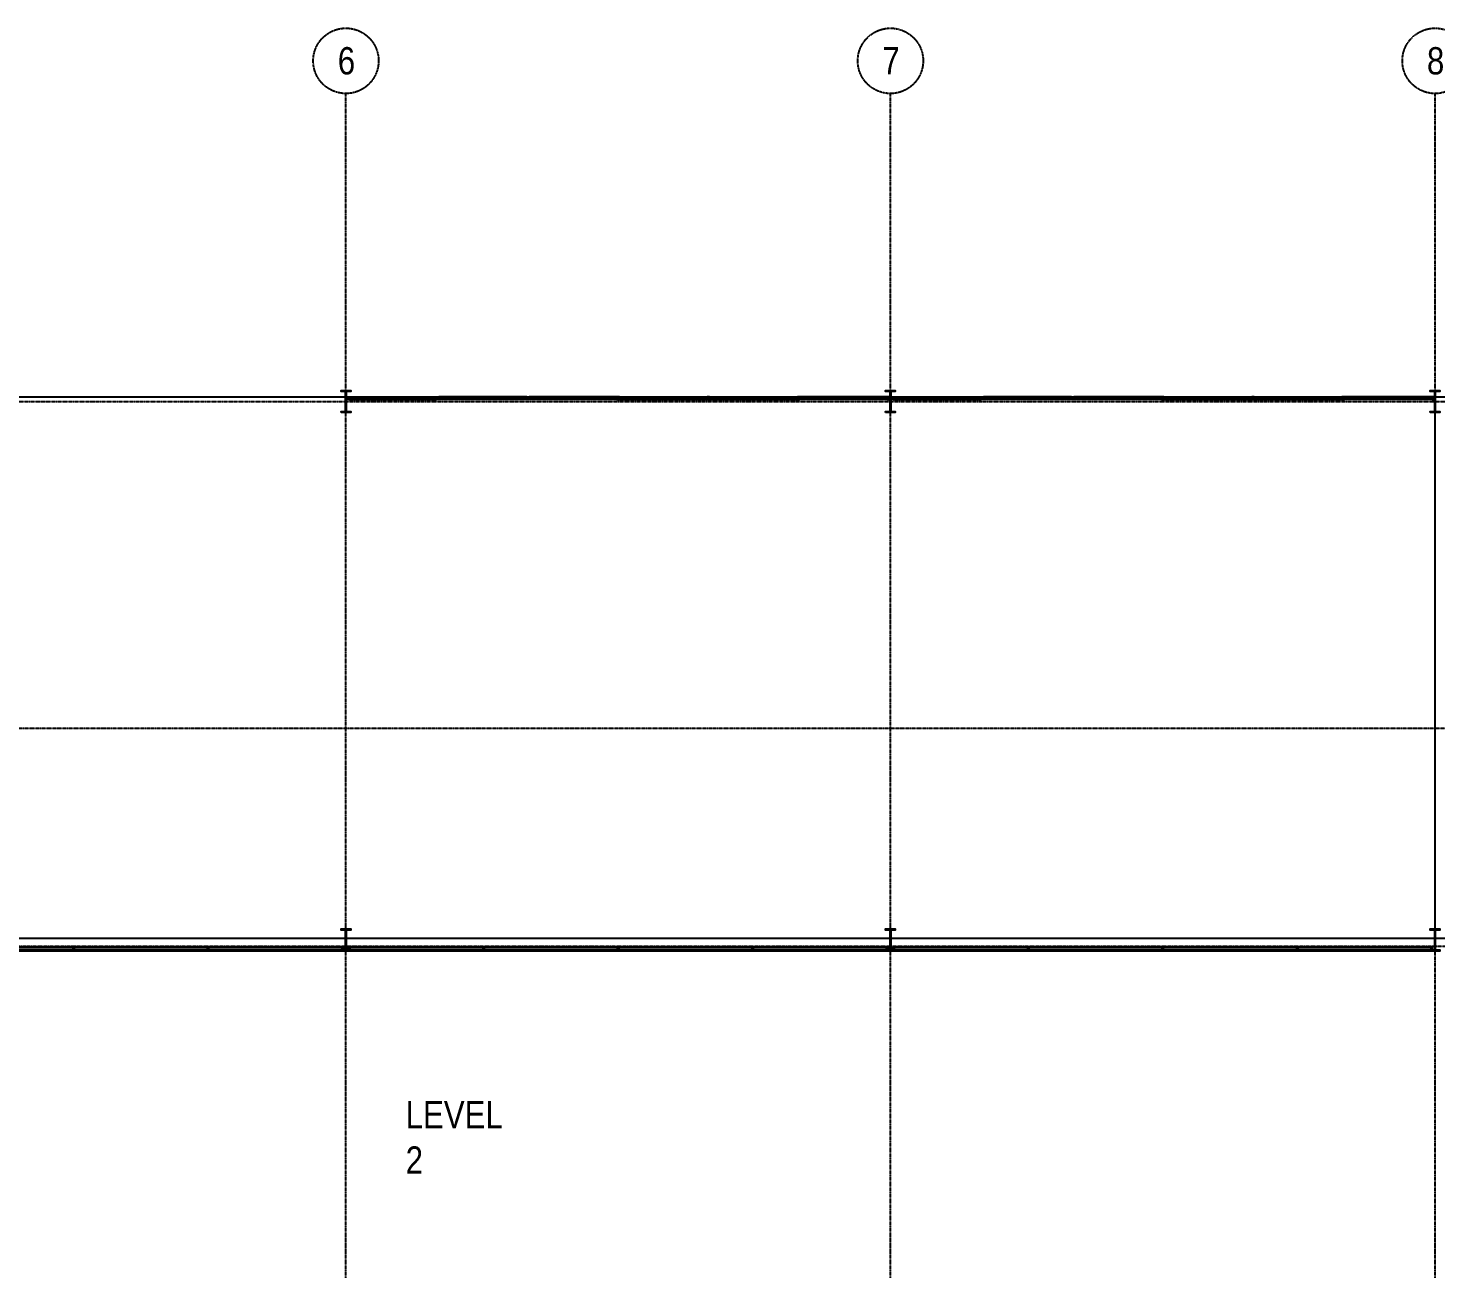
# Model space of a CAD drawing. Extents: x 0 to 163200, y -20682 to 90307.
# Drawn here: x 80980 to 106829, y -18612 to 4326 of the extents above; entities that cross this region are included whole.
import ezdxf

# ---------------------------------------------------------------- set-up
doc = ezdxf.new("R2010")
doc.units = 0
doc.header["$LTSCALE"] = 8
doc.header["$MEASUREMENT"] = 0
doc.linetypes.add('CENTER', pattern=[2, 1.25, -0.25, 0.25, -0.25])
for name, color, linetype in [('A-GLASS', 5, 'CONTINUOUS'), ('A-MULLIONS', 5, 'CONTINUOUS'), ('A-STEEL', 5, 'CONTINUOUS'), ('GRID', 5, 'CENTER'), ('TXT-50', 5, 'CONTINUOUS')]:
    doc.layers.add(name, color=color, linetype=linetype)
doc.styles.add('TXT-50-$100', font='ARIALN.TTF', dxfattribs={"height": 500})

# ---------------------------------------------------------------- blocks, each defined once
blk = doc.blocks.new('410X60')
at = {"layer": 'A-STEEL'}
blk.add_lwpolyline([(203, -89), (183, -89), (183, -5), (-183, -5), (-183, -89), (-203, -89), (-203, 89), (-183, 89), (-183, 5), (183, 5), (183, 89), (203, 89)], close=True, dxfattribs=at)
blk = doc.blocks.new('INT-GLAZ')
at = {"layer": 'A-GLASS'}
for p, q in [((-22.5, 0), (-1634.5, 0)), ((-22.5, -22.5), (-1634.5, -22.5)), ((-22.5, -45), (-1634.5, -45))]:
    blk.add_line(p, q, dxfattribs=at)
at = {"layer": 'A-MULLIONS'}
blk.add_line((0, 0), (0, -45), dxfattribs=at)
blk.add_lwpolyline([(22.5, -45), (-22.5, -45), (-22.5, 0), (22.5, 0)], close=True, dxfattribs=at)
blk = doc.blocks.new('INT-GLAZ-MOD')
at = {"layer": 'A-GLASS'}
for p, q in [((52, -5570), (1664, -5570)), ((52, -5592), (1664, -5592)), ((52, -5615), (1664, -5615)), ((9948, -5570), (8336, -5570)), ((9948, -5592), (8336, -5592)), ((9948, -5615), (8336, -5615))]:
    blk.add_line(p, q, dxfattribs=at)
at = {"layer": 'A-MULLIONS'}
for p, q in [((29, -5570), (29, -5615)), ((1686, -5570), (1686, -5615)), ((8313, -5570), (8313, -5615)), ((9970, -5570), (9970, -5615))]:
    blk.add_line(p, q, dxfattribs=at)
for points in [[(29, -5570), (52, -5570), (52, -5615), (29, -5615)], [(9970, -5570), (9948, -5570), (9948, -5615), (9970, -5615)]]:
    blk.add_lwpolyline(points, dxfattribs=at)
for points in [[(1709, -5615), (1664, -5615), (1664, -5570), (1709, -5570)], [(8291, -5615), (8336, -5615), (8336, -5570), (8291, -5570)]]:
    blk.add_lwpolyline(points, close=True, dxfattribs=at)
at = {"layer": 'A-GLASS'}
for p in [(3344, -5570), (5000, -5570)]:
    blk.add_blockref('INT-GLAZ', p, dxfattribs=at)
at = {"layer": 'A-GLASS', "xscale": -1}
for p in [(4999, -5570), (6656, -5570)]:
    blk.add_blockref('INT-GLAZ', p, dxfattribs=at)

msp = doc.modelspace()

# ---------------------------------------------------------------- linework, layer by layer
at = {"layer": 'A-GLASS'}
for p, q in [((76864.6, -12539.6), (86764.6, -12539.6)), ((76864.6, -12539.6), (86764.6, -12539.6)), ((86764.6, -12614.6), (76864.6, -12614.6)), ((86764.6, -12614.6), (76864.6, -12614.6)), ((79354.6, -12577.1), (81804.6, -12577.1)), ((79354.6, -12577.1), (81804.6, -12577.1)), ((81824.6, -12577.1), (84274.6, -12577.1)), ((81824.6, -12577.1), (84274.6, -12577.1)), ((84294.6, -12577.1), (86744.6, -12577.1)), ((84294.6, -12577.1), (86744.6, -12577.1)), ((86764.6, -12539.6), (86764.6, -12614.6)), ((86764.6, -12539.6), (86764.6, -12614.6)), ((86864.6, -12539.6), (96764.6, -12539.6)), ((86864.6, -12539.6), (96764.6, -12539.6)), ((96764.6, -12614.6), (86864.6, -12614.6)), ((96764.6, -12614.6), (86864.6, -12614.6)), ((86884.6, -12577.1), (89334.6, -12577.1)), ((86884.6, -12577.1), (89334.6, -12577.1)), ((89354.6, -12577.1), (91804.6, -12577.1)), ((89354.6, -12577.1), (91804.6, -12577.1)), ((91824.6, -12577.1), (94274.6, -12577.1)), ((91824.6, -12577.1), (94274.6, -12577.1)), ((94294.6, -12577.1), (96744.6, -12577.1)), ((94294.6, -12577.1), (96744.6, -12577.1)), ((96764.6, -12539.6), (96764.6, -12614.6)), ((96764.6, -12539.6), (96764.6, -12614.6)), ((96864.6, -12539.6), (106764.6, -12539.6)), ((96864.6, -12539.6), (106764.6, -12539.6)), ((106764.6, -12614.6), (96864.6, -12614.6)), ((106764.6, -12614.6), (96864.6, -12614.6)), ((96884.6, -12577.1), (99334.6, -12577.1)), ((96884.6, -12577.1), (99334.6, -12577.1)), ((99354.6, -12577.1), (101804.6, -12577.1)), ((99354.6, -12577.1), (101804.6, -12577.1)), ((101824.6, -12577.1), (104274.6, -12577.1)), ((101824.6, -12577.1), (104274.6, -12577.1)), ((104294.6, -12577.1), (106744.6, -12577.1)), ((104294.6, -12577.1), (106744.6, -12577.1)), ((106764.6, -12539.6), (106764.6, -12614.6)), ((106764.6, -12539.6), (106764.6, -12614.6))]:
    msp.add_line(p, q, dxfattribs=at)
at = {"layer": 'A-MULLIONS'}
for p, q in [((86744.6, -12614.6), (86744.6, -12539.6)), ((86744.6, -12614.6), (86744.6, -12539.6)), ((86764.6, -12539.6), (86764.6, -12614.6)), ((86764.6, -12539.6), (86764.6, -12614.6)), ((96744.6, -12614.6), (96744.6, -12539.6)), ((96744.6, -12614.6), (96744.6, -12539.6)), ((96764.6, -12539.6), (96764.6, -12614.6)), ((96764.6, -12539.6), (96764.6, -12614.6)), ((106744.6, -12614.6), (106744.6, -12539.6)), ((106744.6, -12614.6), (106744.6, -12539.6)), ((106764.6, -12539.6), (106764.6, -12614.6)), ((106764.6, -12539.6), (106764.6, -12614.6))]:
    msp.add_line(p, q, dxfattribs=at)
for points in [[(81824.6, -12614.6), (81804.6, -12614.6), (81804.6, -12539.6), (81824.6, -12539.6)], [(81824.6, -12614.6), (81804.6, -12614.6), (81804.6, -12539.6), (81824.6, -12539.6)], [(84294.6, -12614.6), (84274.6, -12614.6), (84274.6, -12539.6), (84294.6, -12539.6)], [(84294.6, -12614.6), (84274.6, -12614.6), (84274.6, -12539.6), (84294.6, -12539.6)], [(86764.6, -12614.6), (86744.6, -12614.6), (86744.6, -12539.6), (86764.6, -12539.6)], [(86764.6, -12614.6), (86744.6, -12614.6), (86744.6, -12539.6), (86764.6, -12539.6)], [(86884.6, -12539.6), (86884.6, -12614.6), (86864.6, -12614.6), (86864.6, -12539.6)], [(86884.6, -12539.6), (86884.6, -12614.6), (86864.6, -12614.6), (86864.6, -12539.6)], [(89354.6, -12614.6), (89334.6, -12614.6), (89334.6, -12539.6), (89354.6, -12539.6)], [(89354.6, -12614.6), (89334.6, -12614.6), (89334.6, -12539.6), (89354.6, -12539.6)], [(91824.6, -12614.6), (91804.6, -12614.6), (91804.6, -12539.6), (91824.6, -12539.6)], [(91824.6, -12614.6), (91804.6, -12614.6), (91804.6, -12539.6), (91824.6, -12539.6)], [(94294.6, -12614.6), (94274.6, -12614.6), (94274.6, -12539.6), (94294.6, -12539.6)], [(94294.6, -12614.6), (94274.6, -12614.6), (94274.6, -12539.6), (94294.6, -12539.6)], [(96764.6, -12614.6), (96744.6, -12614.6), (96744.6, -12539.6), (96764.6, -12539.6)], [(96764.6, -12614.6), (96744.6, -12614.6), (96744.6, -12539.6), (96764.6, -12539.6)], [(96884.6, -12539.6), (96884.6, -12614.6), (96864.6, -12614.6), (96864.6, -12539.6)], [(96884.6, -12539.6), (96884.6, -12614.6), (96864.6, -12614.6), (96864.6, -12539.6)], [(99354.6, -12614.6), (99334.6, -12614.6), (99334.6, -12539.6), (99354.6, -12539.6)], [(99354.6, -12614.6), (99334.6, -12614.6), (99334.6, -12539.6), (99354.6, -12539.6)], [(101824.6, -12614.6), (101804.6, -12614.6), (101804.6, -12539.6), (101824.6, -12539.6)], [(101824.6, -12614.6), (101804.6, -12614.6), (101804.6, -12539.6), (101824.6, -12539.6)], [(104294.6, -12614.6), (104274.6, -12614.6), (104274.6, -12539.6), (104294.6, -12539.6)], [(104294.6, -12614.6), (104274.6, -12614.6), (104274.6, -12539.6), (104294.6, -12539.6)], [(106764.6, -12614.6), (106744.6, -12614.6), (106744.6, -12539.6), (106764.6, -12539.6)], [(106764.6, -12614.6), (106744.6, -12614.6), (106744.6, -12539.6), (106764.6, -12539.6)]]:
    msp.add_lwpolyline(points, close=True, dxfattribs=at)
at = {"layer": 'A-STEEL', "ltscale": 5}
msp.add_line((36903.6, -2443.1), (136725.6, -2443.1), dxfattribs=at)
msp.add_line((36903.6, -2443.1), (136725.6, -2443.1), dxfattribs=at)
at = {"layer": 'A-STEEL', "ltscale": 0.5}
msp.add_line((36819.6, -12380.6), (136939.6, -12380.6), dxfattribs=at)
msp.add_line((36819.6, -12380.6), (136939.6, -12380.6), dxfattribs=at)
at = {"layer": 'GRID', "ltscale": 0.5}
for p, q in [((86814.6, -18612.5), (86814.6, 3126.4)), ((86814.6, -18612.5), (86814.6, 3126.4)), ((96814.6, -18612.5), (96814.6, 3126.4)), ((96814.6, -18612.5), (96814.6, 3126.4)), ((106814.6, -18612.5), (106814.6, 3126.4)), ((106814.6, -18612.5), (106814.6, 3126.4)), ((26702.1, -2525.6), (149115.2, -2525.6)), ((26702.1, -2525.6), (149115.2, -2525.6)), ((26712.1, -8525.6), (144306.4, -8525.6)), ((26712.1, -8525.6), (144306.4, -8525.6)), ((26707.1, -12525.6), (144306.4, -12525.6)), ((26707.1, -12525.6), (144306.4, -12525.6))]:
    msp.add_line(p, q, dxfattribs=at)
at = {"layer": 'GRID'}
msp.add_line((106814.6, -12525.6), (106814.6, -2525.6), dxfattribs=at)
msp.add_line((106814.6, -12525.6), (106814.6, -2525.6), dxfattribs=at)
at = {"layer": 'GRID', "ltscale": 0.5}
for centre in [(86814.6, 3726.4), (86814.6, 3726.4), (96814.6, 3726.4), (96814.6, 3726.4), (106814.6, 3726.4), (106814.6, 3726.4)]:
    msp.add_circle(centre, 600, dxfattribs=at)

# ---------------------------------------------------------------- block references
at = {"layer": 'A-GLASS'}
for p in [(86814.6, 3126.4), (86814.6, 3126.4), (96814.6, 3126.4), (96814.6, 3126.4)]:
    msp.add_blockref('INT-GLAZ-MOD', p, dxfattribs=at)
at = {"layer": 'A-STEEL', "rotation": 270}
for p in [(86814.6, -2525.6), (86814.6, -2525.6), (96814.6, -2525.6), (96814.6, -2525.6), (106814.6, -2525.6), (106814.6, -2525.6), (86814.6, -12411.6), (86814.6, -12411.6), (96814.6, -12411.6), (96814.6, -12411.6), (106814.6, -12411.6), (106814.6, -12411.6)]:
    msp.add_blockref('410X60', p, dxfattribs=at)

# ---------------------------------------------------------------- texts
at = {"layer": 'GRID', "style": 'TXT-50-$100'}
for s, p in [('6', (86665.7, 3477.7)), ('6', (86665.7, 3477.7)), ('7', (96665.7, 3477.7)), ('7', (96665.7, 3477.7)), ('8', (106665.7, 3477.7)), ('8', (106665.7, 3477.7))]:
    msp.add_text(s, height=500, dxfattribs=at).set_placement(p)
at = {"layer": 'TXT-50', "insert": (87912.2, -15366.9), "char_height": 500, "width": 1, "attachment_point": 1, "style": 'TXT-50-$100'}
msp.add_mtext('LEVEL 2', dxfattribs=at)
msp.add_mtext('LEVEL 2', dxfattribs=at)

doc.saveas('drawing.dxf')
